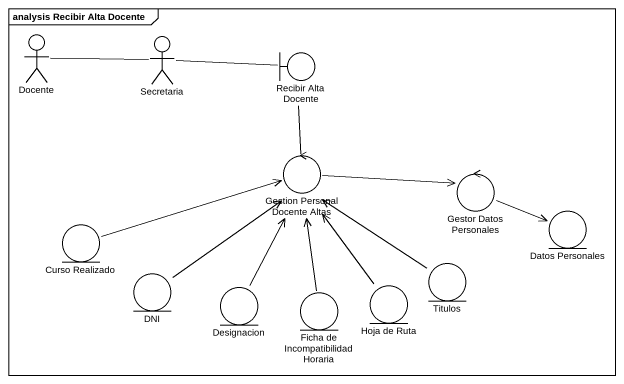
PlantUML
@startuml
mainframe analysis Recibir Alta Docente
actor Docente
actor Secretaria
boundary "Recibir Alta Docente" as Recibir_Alta_Docente
control "Gestion Personal Docente Altas" as Gestion_Personal_Docente
control "Gestor Datos Personales" as Gestor_Datos_Personales
entity "Curso Realizado" as Curso_Realizado
entity "Datos Personales" as Datos_Personales
entity DNI
entity "Hoja de Ruta" as Hoja_de_Ruta
entity Titulos
entity Designacion
entity "Ficha de Incompatibilidad Horaria" as Ficha_de_Incompatibilidad
Secretaria -left- Docente
Secretaria -right- Recibir_Alta_Docente
Recibir_Alta_Docente -- Gestion_Personal_Docente
Gestion_Personal_Docente -right-> Gestor_Datos_Personales
Gestion_Personal_Docente <-left- Curso_Realizado
Gestion_Personal_Docente <-- DNI
Gestion_Personal_Docente <-- Hoja_de_Ruta
Gestion_Personal_Docente <-- Titulos
Gestion_Personal_Docente <-- Designacion
Gestor_Datos_Personales -right-> Datos_Personales
Ficha_de_Incompatibilidad -up-> Gestion_Personal_Docente
@enduml
